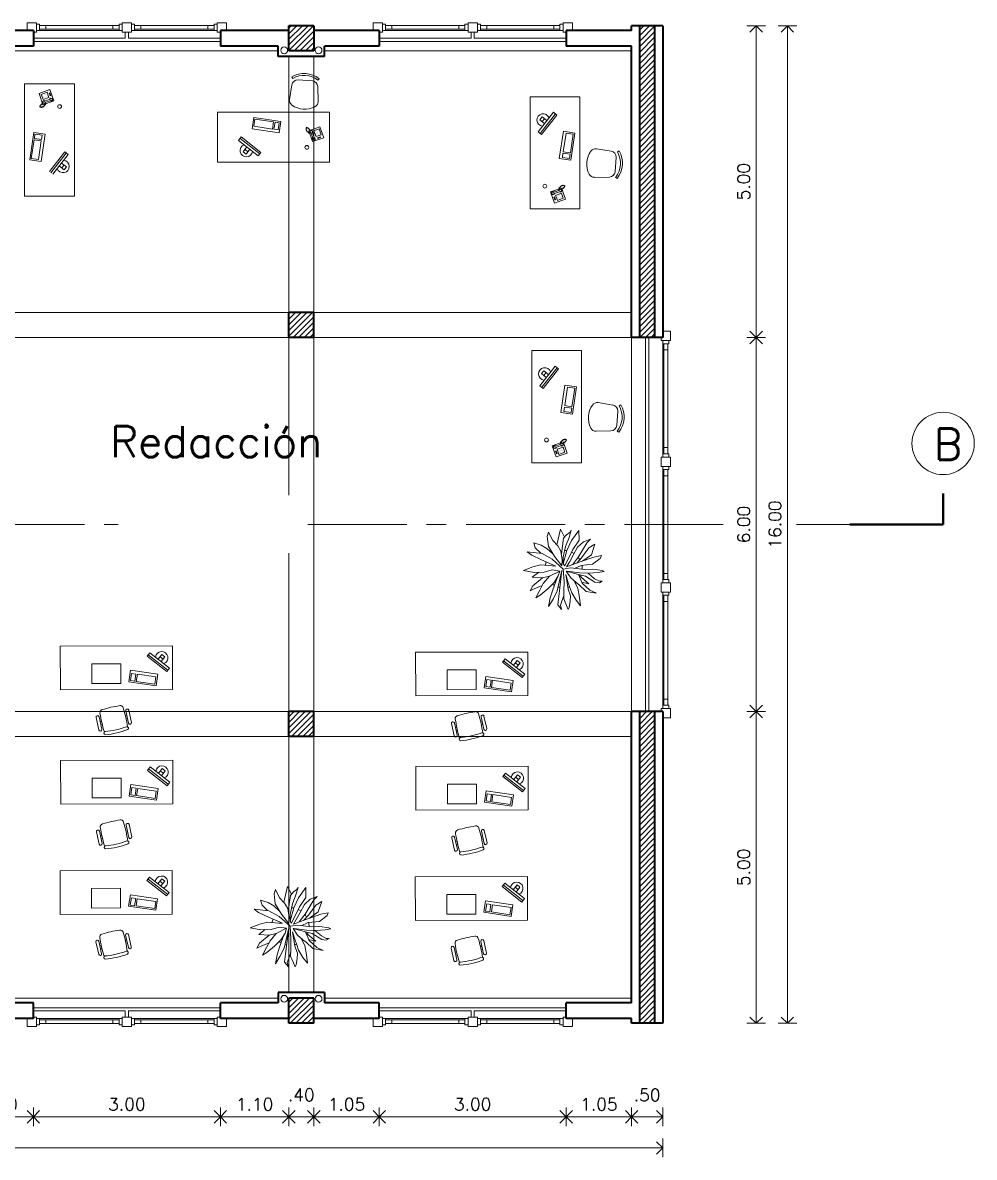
# Model space of a CAD drawing. Extents: x 1018 to 1366, y -109 to 186.
# Drawn here: x 1114.64 to 1129.91, y 110.27 to 128.47 of the extents above; entities that cross this region are included whole.
import ezdxf

# ---------------------------------------------------------------- set-up
doc = ezdxf.new("R2010")
doc.units = 0
doc.header["$LTSCALE"] = 0.5
doc.linetypes.add('CENTER', pattern=[50.8, 31.75, -6.35, 6.35, -6.35])
doc.layers.get('0').update_dxf_attribs({"linetype": 'CONTINUOUS'})
doc.layers.get('Defpoints').update_dxf_attribs({"linetype": 'CONTINUOUS'})
for name, color, linetype, lineweight in [('Acotaciones', 9, 'CONTINUOUS', 9), ('Carpintería', 55, 'CONTINUOUS', 20), ('Detalles .05', 243, 'CONTINUOUS', 5), ('Detalles 01', 8, 'CONTINUOUS', 9), ('Equipamiento movil', 33, 'CONTINUOUS', 9), ('Muros corte', 7, 'CONTINUOUS', 40), ('Punta 02', 11, 'CONTINUOUS', 20), ('Punta 05', 52, 'CONTINUOUS', 50), ('Tratamiento pisos', 251, 'CONTINUOUS', 9), ('Vidrios', 147, 'CONTINUOUS', 13)]:
    doc.layers.add(name, color=color, linetype=linetype, lineweight=lineweight)
doc.styles.add('Texto 2 mm', font='simplex.shx', dxfattribs={"height": 0.2})
doc.styles.add('Texto 5 mm', font='simplex.shx', dxfattribs={"height": 0.5})
doc.dimstyles.new('Primera línea', dxfattribs={"dimscale": 0, "dimtxt": 0.2, "dimasz": 0.2, "dimexe": 0.15, "dimexo": 0, "dimgap": 0.1, "dimtad": 1, "dimzin": 4, "dimdsep": 46, "dimtxsty": 'Texto 2 mm', "dimblk": 'OPEN90', "dimcen": 2.5, "dimclrd": 256, "dimclre": 256, "dimclrt": 256, "dimadec": 0, "dimazin": 0, "dimtfac": 1, "dimtmove": 2, "dimatfit": 3, "dimldrblk": 'OPEN90', "dimfxl": 1, "dimtolj": 1, "dimtzin": 0, "dimlwd": -1, "dimlwe": -1, "dimarcsym": 0})
doc.dimstyles.new('Segunda línea', dxfattribs={"dimscale": 0, "dimtxt": 0.2, "dimasz": 0.2, "dimexe": 0.15, "dimexo": 0.5, "dimgap": 0.1, "dimtad": 1, "dimzin": 4, "dimdsep": 46, "dimtxsty": 'Texto 2 mm', "dimblk": 'OPEN90', "dimcen": 2.5, "dimclrd": 256, "dimclre": 256, "dimclrt": 256, "dimadec": 0, "dimazin": 0, "dimtfac": 1, "dimtmove": 2, "dimatfit": 3, "dimldrblk": 'OPEN90', "dimfxl": 1, "dimtolj": 1, "dimtzin": 0, "dimlwd": -1, "dimlwe": -1, "dimarcsym": 0})
pattern_1 = [(45, (-1.931384, 0.21057), (-0.0449012806, 0.0449012806), [])]

# ---------------------------------------------------------------- blocks, each defined once
blk = doc.blocks.new('_Open90')
at = {"color": 0, "linetype": 'ByBlock', "lineweight": -2}
for p, q in [((0, 0), (-1, 0)), ((-0.5, 0.5), (0, 0)), ((0, 0), (-0.5, -0.5))]:
    blk.add_line(p, q, dxfattribs=at)
blk = doc.blocks.new('*D228')
at = {"layer": 'Acotaciones', "transparency": 16777216}
for p, q in [((1113.714, 111.066), (1113.714, 110.766)), ((1114.814, 111.066), (1114.814, 110.766)), ((1113.914, 110.916), (1114.614, 110.916))]:
    blk.add_line(p, q, dxfattribs=at)
at = {"layer": 'Defpoints', "color": 0, "transparency": 16777216}
for p in [(1113.714, 111.066), (1114.814, 111.066), (1114.814, 110.916)]:
    blk.add_point(p, dxfattribs=at)
at = {"layer": 'Acotaciones', "transparency": 16777216, "xscale": 0.2, "yscale": 0.2, "zscale": 0.2, "rotation": 180}
blk.add_blockref('_Open90', (1113.714, 110.916), dxfattribs=at)
at = {"layer": 'Acotaciones', "transparency": 16777216, "xscale": 0.2, "yscale": 0.2, "zscale": 0.2}
blk.add_blockref('_Open90', (1114.814, 110.916), dxfattribs=at)
at = {"layer": 'Acotaciones', "transparency": 16777216, "insert": (1114.264, 111.116), "char_height": 0.2, "attachment_point": 5, "style": 'Texto 2 mm'}
blk.add_mtext('\\A1;1.10', dxfattribs=at)
blk = doc.blocks.new('*D229')
at = {"layer": 'Acotaciones', "transparency": 16777216}
for p, q in [((1114.814, 111.066), (1114.814, 110.766)), ((1117.814, 111.066), (1117.814, 110.766)), ((1115.014, 110.916), (1117.614, 110.916))]:
    blk.add_line(p, q, dxfattribs=at)
at = {"layer": 'Defpoints', "color": 0, "transparency": 16777216}
for p in [(1114.814, 111.066), (1117.814, 111.066), (1117.814, 110.916)]:
    blk.add_point(p, dxfattribs=at)
at = {"layer": 'Acotaciones', "transparency": 16777216, "xscale": 0.2, "yscale": 0.2, "zscale": 0.2, "rotation": 180}
blk.add_blockref('_Open90', (1114.814, 110.916), dxfattribs=at)
at = {"layer": 'Acotaciones', "transparency": 16777216, "xscale": 0.2, "yscale": 0.2, "zscale": 0.2}
blk.add_blockref('_Open90', (1117.814, 110.916), dxfattribs=at)
at = {"layer": 'Acotaciones', "transparency": 16777216, "insert": (1116.314, 111.116), "char_height": 0.2, "attachment_point": 5, "style": 'Texto 2 mm'}
blk.add_mtext('\\A1;3.00', dxfattribs=at)
blk = doc.blocks.new('*D230')
at = {"layer": 'Acotaciones', "transparency": 16777216}
for p, q in [((1117.814, 111.066), (1117.814, 110.766)), ((1118.914, 111.066), (1118.914, 110.766)), ((1118.014, 110.916), (1118.714, 110.916))]:
    blk.add_line(p, q, dxfattribs=at)
at = {"layer": 'Defpoints', "color": 0, "transparency": 16777216}
for p in [(1117.814, 111.066), (1118.914, 111.066), (1118.914, 110.916)]:
    blk.add_point(p, dxfattribs=at)
at = {"layer": 'Acotaciones', "transparency": 16777216, "xscale": 0.2, "yscale": 0.2, "zscale": 0.2, "rotation": 180}
blk.add_blockref('_Open90', (1117.814, 110.916), dxfattribs=at)
at = {"layer": 'Acotaciones', "transparency": 16777216, "xscale": 0.2, "yscale": 0.2, "zscale": 0.2}
blk.add_blockref('_Open90', (1118.914, 110.916), dxfattribs=at)
at = {"layer": 'Acotaciones', "transparency": 16777216, "insert": (1118.364, 111.116), "char_height": 0.2, "attachment_point": 5, "style": 'Texto 2 mm'}
blk.add_mtext('\\A1;1.10', dxfattribs=at)
blk = doc.blocks.new('*D231')
at = {"layer": 'Acotaciones', "transparency": 16777216}
for p, q in [((1119.314, 111.066), (1119.314, 110.766)), ((1120.364, 111.066), (1120.364, 110.766)), ((1119.514, 110.916), (1120.164, 110.916))]:
    blk.add_line(p, q, dxfattribs=at)
at = {"layer": 'Defpoints', "color": 0, "transparency": 16777216}
for p in [(1119.314, 111.066), (1120.364, 111.066), (1120.364, 110.916)]:
    blk.add_point(p, dxfattribs=at)
at = {"layer": 'Acotaciones', "transparency": 16777216, "xscale": 0.2, "yscale": 0.2, "zscale": 0.2, "rotation": 180}
blk.add_blockref('_Open90', (1119.314, 110.916), dxfattribs=at)
at = {"layer": 'Acotaciones', "transparency": 16777216, "xscale": 0.2, "yscale": 0.2, "zscale": 0.2}
blk.add_blockref('_Open90', (1120.364, 110.916), dxfattribs=at)
at = {"layer": 'Acotaciones', "transparency": 16777216, "insert": (1119.839, 111.116), "char_height": 0.2, "attachment_point": 5, "style": 'Texto 2 mm'}
blk.add_mtext('\\A1;1.05', dxfattribs=at)
blk = doc.blocks.new('*D232')
at = {"layer": 'Acotaciones', "transparency": 16777216}
for p, q in [((1120.364, 111.066), (1120.364, 110.766)), ((1123.364, 111.066), (1123.364, 110.766)), ((1120.564, 110.916), (1123.164, 110.916))]:
    blk.add_line(p, q, dxfattribs=at)
at = {"layer": 'Defpoints', "color": 0, "transparency": 16777216}
for p in [(1120.364, 111.066), (1123.364, 111.066), (1123.364, 110.916)]:
    blk.add_point(p, dxfattribs=at)
at = {"layer": 'Acotaciones', "transparency": 16777216, "xscale": 0.2, "yscale": 0.2, "zscale": 0.2, "rotation": 180}
blk.add_blockref('_Open90', (1120.364, 110.916), dxfattribs=at)
at = {"layer": 'Acotaciones', "transparency": 16777216, "xscale": 0.2, "yscale": 0.2, "zscale": 0.2}
blk.add_blockref('_Open90', (1123.364, 110.916), dxfattribs=at)
at = {"layer": 'Acotaciones', "transparency": 16777216, "insert": (1121.864, 111.116), "char_height": 0.2, "attachment_point": 5, "style": 'Texto 2 mm'}
blk.add_mtext('\\A1;3.00', dxfattribs=at)
blk = doc.blocks.new('*D233')
at = {"layer": 'Acotaciones', "transparency": 16777216}
for p, q in [((1123.364, 111.066), (1123.364, 110.766)), ((1124.414, 111.066), (1124.414, 110.766)), ((1123.564, 110.916), (1124.214, 110.916))]:
    blk.add_line(p, q, dxfattribs=at)
at = {"layer": 'Defpoints', "color": 0, "transparency": 16777216}
for p in [(1123.364, 111.066), (1124.414, 111.066), (1124.414, 110.916)]:
    blk.add_point(p, dxfattribs=at)
at = {"layer": 'Acotaciones', "transparency": 16777216, "xscale": 0.2, "yscale": 0.2, "zscale": 0.2, "rotation": 180}
blk.add_blockref('_Open90', (1123.364, 110.916), dxfattribs=at)
at = {"layer": 'Acotaciones', "transparency": 16777216, "xscale": 0.2, "yscale": 0.2, "zscale": 0.2}
blk.add_blockref('_Open90', (1124.414, 110.916), dxfattribs=at)
at = {"layer": 'Acotaciones', "transparency": 16777216, "insert": (1123.889, 111.116), "char_height": 0.2, "attachment_point": 5, "style": 'Texto 2 mm'}
blk.add_mtext('\\A1;1.05', dxfattribs=at)
blk = doc.blocks.new('*D234')
at = {"layer": 'Acotaciones', "transparency": 16777216}
for p, q in [((1088.914, 110.566), (1088.914, 110.266)), ((1124.914, 110.566), (1124.914, 110.266)), ((1089.114, 110.416), (1124.714, 110.416))]:
    blk.add_line(p, q, dxfattribs=at)
at = {"layer": 'Defpoints', "color": 0, "transparency": 16777216}
for p in [(1088.914, 111.066), (1124.914, 111.066), (1124.914, 110.416)]:
    blk.add_point(p, dxfattribs=at)
at = {"layer": 'Acotaciones', "transparency": 16777216, "xscale": 0.2, "yscale": 0.2, "zscale": 0.2, "rotation": 180}
blk.add_blockref('_Open90', (1088.914, 110.416), dxfattribs=at)
at = {"layer": 'Acotaciones', "transparency": 16777216, "xscale": 0.2, "yscale": 0.2, "zscale": 0.2}
blk.add_blockref('_Open90', (1124.914, 110.416), dxfattribs=at)
at = {"layer": 'Acotaciones', "transparency": 16777216, "insert": (1106.914, 110.616), "char_height": 0.2, "attachment_point": 5, "style": 'Texto 2 mm'}
blk.add_mtext('\\A1;36.00', dxfattribs=at)
blk = doc.blocks.new('*D235')
at = {"layer": 'Acotaciones', "transparency": 16777216}
for p, q in [((1126.264, 117.416), (1126.564, 117.416)), ((1126.414, 112.616), (1126.414, 117.216)), ((1126.264, 112.416), (1126.564, 112.416))]:
    blk.add_line(p, q, dxfattribs=at)
at = {"layer": 'Defpoints', "color": 0, "transparency": 16777216}
for p in [(1126.264, 117.416), (1126.414, 117.416), (1126.264, 112.416)]:
    blk.add_point(p, dxfattribs=at)
at = {"layer": 'Acotaciones', "transparency": 16777216, "xscale": 0.2, "yscale": 0.2, "zscale": 0.2}
for p, rotation in [((1126.414, 117.416), 90), ((1126.414, 112.416), 270)]:
    blk.add_blockref('_Open90', p, dxfattribs=dict(at, rotation=rotation))
at = {"layer": 'Acotaciones', "transparency": 16777216, "insert": (1126.214, 114.916), "char_height": 0.2, "attachment_point": 5, "rotation": 90, "style": 'Texto 2 mm'}
blk.add_mtext('\\A1;5.00', dxfattribs=at)
blk = doc.blocks.new('*D236')
at = {"layer": 'Acotaciones', "transparency": 16777216}
for p, q in [((1126.264, 123.416), (1126.564, 123.416)), ((1126.414, 117.616), (1126.414, 123.216)), ((1126.264, 117.416), (1126.564, 117.416))]:
    blk.add_line(p, q, dxfattribs=at)
at = {"layer": 'Defpoints', "color": 0, "transparency": 16777216}
for p in [(1126.264, 123.416), (1126.414, 123.416), (1126.264, 117.416)]:
    blk.add_point(p, dxfattribs=at)
at = {"layer": 'Acotaciones', "transparency": 16777216, "xscale": 0.2, "yscale": 0.2, "zscale": 0.2}
for p, rotation in [((1126.414, 123.416), 90), ((1126.414, 117.416), 270)]:
    blk.add_blockref('_Open90', p, dxfattribs=dict(at, rotation=rotation))
at = {"layer": 'Acotaciones', "transparency": 16777216, "insert": (1126.214, 120.416), "char_height": 0.2, "attachment_point": 5, "rotation": 90, "style": 'Texto 2 mm'}
blk.add_mtext('\\A1;6.00', dxfattribs=at)
blk = doc.blocks.new('*D237')
at = {"layer": 'Acotaciones', "transparency": 16777216}
for p, q in [((1126.264, 128.416), (1126.564, 128.416)), ((1126.414, 123.616), (1126.414, 128.216)), ((1126.264, 123.416), (1126.564, 123.416))]:
    blk.add_line(p, q, dxfattribs=at)
at = {"layer": 'Defpoints', "color": 0, "transparency": 16777216}
for p in [(1126.264, 128.416), (1126.414, 128.416), (1126.264, 123.416)]:
    blk.add_point(p, dxfattribs=at)
at = {"layer": 'Acotaciones', "transparency": 16777216, "xscale": 0.2, "yscale": 0.2, "zscale": 0.2}
for p, rotation in [((1126.414, 128.416), 90), ((1126.414, 123.416), 270)]:
    blk.add_blockref('_Open90', p, dxfattribs=dict(at, rotation=rotation))
at = {"layer": 'Acotaciones', "transparency": 16777216, "insert": (1126.214, 125.916), "char_height": 0.2, "attachment_point": 5, "rotation": 90, "style": 'Texto 2 mm'}
blk.add_mtext('\\A1;5.00', dxfattribs=at)
blk = doc.blocks.new('*D238')
at = {"layer": 'Acotaciones', "transparency": 16777216}
for p, q in [((1126.764, 128.416), (1127.064, 128.416)), ((1126.914, 112.616), (1126.914, 128.216)), ((1126.764, 112.416), (1127.064, 112.416))]:
    blk.add_line(p, q, dxfattribs=at)
at = {"layer": 'Defpoints', "color": 0, "transparency": 16777216}
for p in [(1126.264, 128.416), (1126.914, 128.416), (1126.264, 112.416)]:
    blk.add_point(p, dxfattribs=at)
at = {"layer": 'Acotaciones', "transparency": 16777216, "xscale": 0.2, "yscale": 0.2, "zscale": 0.2}
for p, rotation in [((1126.914, 128.416), 90), ((1126.914, 112.416), 270)]:
    blk.add_blockref('_Open90', p, dxfattribs=dict(at, rotation=rotation))
at = {"layer": 'Acotaciones', "transparency": 16777216, "insert": (1126.714, 120.416), "char_height": 0.2, "attachment_point": 5, "rotation": 90, "style": 'Texto 2 mm'}
blk.add_mtext('\\A1;16.00', dxfattribs=at)
blk = doc.blocks.new('TELEFONO')
at = {"layer": 'Detalles .05'}
for p, q in [((0.139, 0.134), (-0.098, 0.134)), ((-0.098, 0.134), (-0.098, -0.099)), ((-0.071, 0.089), (-0.071, -0.055)), ((-0.043, 0.089), (-0.043, -0.055)), ((0.108, 0.063), (0, 0.063)), ((0, 0.063), (0, -0.063)), ((0.081, 0.108), (0.023, 0.108)), ((0.023, 0.108), (0.023, 0.094)), ((0.023, 0.094), (0.081, 0.094)), ((0.027, 0.041), (0.027, 0.041)), ((0.027, 0.014), (0.027, 0.014)), ((0.054, 0.041), (0.054, 0.041)), ((0.054, 0.014), (0.054, 0.014)), ((0.081, 0.094), (0.081, 0.108)), ((0.081, 0.041), (0.081, 0.041)), ((0.081, 0.014), (0.081, 0.014)), ((0.108, -0.063), (0.108, 0.063)), ((0.139, -0.099), (0.139, 0.134)), ((-0.129, -0.104), (-0.147, -0.11)), ((-0.129, -0.116), (-0.147, -0.121)), ((-0.129, -0.127), (-0.147, -0.133)), ((-0.129, -0.139), (-0.147, -0.145)), ((-0.124, -0.093), (-0.141, -0.098)), ((-0.124, -0.15), (-0.141, -0.156)), ((-0.118, -0.081), (-0.135, -0.087)), ((-0.118, -0.162), (-0.135, -0.168)), ((-0.112, -0.07), (-0.129, -0.075)), ((-0.106, -0.058), (-0.124, -0.064)), ((-0.104, -0.17), (-0.122, -0.176)), ((-0.101, -0.047), (-0.118, -0.052)), ((-0.089, -0.156), (-0.106, -0.162)), ((-0.083, -0.145), (-0.101, -0.15)), ((-0.098, -0.099), (0.139, -0.099)), ((-0.078, -0.133), (-0.095, -0.139)), ((-0.072, -0.121), (-0.089, -0.127)), ((-0.067, -0.083), (-0.078, -0.116)), ((0, -0.063), (0.108, -0.063)), ((0.027, -0.013), (0.027, -0.013)), ((0.027, -0.04), (0.027, -0.04)), ((0.054, -0.013), (0.054, -0.013)), ((0.054, -0.04), (0.054, -0.04)), ((0.081, -0.013), (0.081, -0.013)), ((0.081, -0.04), (0.081, -0.04))]:
    blk.add_line(p, q, dxfattribs=at)
for centre, start, end in [((-0.057, 0.089), 298.4915, 241.5085), ((-0.057, -0.055), 118.4915, 61.5085)]:
    blk.add_arc(centre, 0.0302, start, end, dxfattribs=at)
blk = doc.blocks.new('RECTANG')
for p, q in [((1, 1), (0, 1)), ((0, 1), (0, 0)), ((1, 0), (1, 1)), ((0, 0), (1, 0))]:
    blk.add_line(p, q)
blk = doc.blocks.new('KEYBOARD', base_point=(60, 294))
for p, xscale, yscale, zscale in [((60, 294), 19, 8, 19), ((61, 295), 13, 5, 13), ((75, 295), 3, 5, 3)]:
    blk.add_blockref('RECTANG', p, dxfattribs=dict(xscale=xscale, yscale=yscale, zscale=zscale))
blk = doc.blocks.new('silla compu')
for p, q in [((-0.198, 0.131), (-0.215, -0.107)), ((0.255, 0.058), (0.197, -0.173)), ((-0.225, -0.207), (-0.247, -0.23)), ((0.092, -0.242), (-0.137, -0.206)), ((0.175, -0.271), (0.188, -0.3))]:
    blk.add_line(p, q)
for centre, radius, start, end in [((-0.105, 0.124), 0.0936, 112.4967, 175.8734), ((-0.005, -0.116), 0.354, 49.3107, 112.4967), ((0.175, 0.085), 0.0838, 341.6928, 53.5518), ((-0.122, -0.113), 0.0936, 175.8734, 260.9037), ((0.098, -0.138), 0.105, 266.1879, 340.6498), ((0.022, 0.055), 0.392, 226.6455, 295.1618), ((0.022, 0.055), 0.361, 226.6972, 295.1102)]:
    blk.add_arc(centre, radius, start, end)
blk = doc.blocks.new('Silla 1')
at = {"layer": 'Equipamiento movil'}
for p, q in [((-0.113, 0.266), (0.03, 0.409)), ((0.064, 0.375), (-0.079, 0.232)), ((-0.025, 0.286), (-0.009, 0.269)), ((0.01, 0.321), (0.027, 0.305)), ((0.232, -0.079), (0.375, 0.064)), ((0.409, 0.03), (0.266, -0.113)), ((0.305, 0.027), (0.321, 0.01)), ((0.269, -0.009), (0.286, -0.025))]:
    blk.add_line(p, q, dxfattribs=at)
for centre, radius, start, end in [((1.406, -1.127), 1.988, 130.2245, 139.1817), ((0.047, 0.392), 0.0242, 315, 135), ((0.147, 0.396), 0.0255, 61.3631, 224.3749), ((-0.654, -0.654), 1.296, 37.1584, 52.8416), ((-0.651, -0.651), 1.342, 37.131, 52.869), ((-0.096, 0.249), 0.0242, 135, 315), ((-0.061, 0.139), 0.0505, 139.1817, 220.8183), ((1.406, 1.406), 1.988, 220.8183, 229.1817), ((-1.127, 1.406), 1.988, 310.8183, 319.7755), ((0.392, 0.047), 0.0242, 315, 135), ((0.396, 0.147), 0.0255, 225.6251, 28.6369), ((0.139, -0.061), 0.0505, 229.1817, 310.8183), ((0.249, -0.096), 0.0242, 135, 315)]:
    blk.add_arc(centre, radius, start, end, dxfattribs=at)
blk = doc.blocks.new('Planta 1')
for p, q in [((-0.233, 0.595), (-0.254, 0.525)), ((-0.166, 0.461), (-0.233, 0.595)), ((-0.039, 0.64), (-0.099, 0.388)), ((0.024, 0.515), (-0.039, 0.64)), ((0.009, 0.498), (0.057, 0.553)), ((0.057, 0.553), (0.113, 0.595)), ((0.132, 0.627), (0.097, 0.506)), ((0.113, 0.595), (0.132, 0.627)), ((0.137, 0.461), (0.254, 0.622)), ((0.254, 0.622), (0.257, 0.466)), ((-0.35, 0.384), (-0.47, 0.424)), ((-0.47, 0.424), (-0.446, 0.342)), ((-0.259, 0.329), (-0.35, 0.384)), ((-0.254, 0.525), (-0.236, 0.364)), ((-0.236, 0.364), (-0.134, 0.198)), ((-0.084, 0.372), (-0.166, 0.461)), ((-0.033, 0.287), (-0.084, 0.372)), ((-0.027, 0.244), (0.009, 0.498)), ((0.097, 0.506), (0.041, 0.362)), ((0.063, 0.299), (0.137, 0.461)), ((0.257, 0.466), (0.156, 0.317)), ((0.326, 0.436), (0.233, 0.354)), ((0.438, 0.481), (0.326, 0.436)), ((0.326, 0.329), (0.387, 0.426)), ((0.387, 0.426), (0.438, 0.481)), ((0.512, 0.401), (0.416, 0.342)), ((0.456, 0.232), (0.512, 0.401)), ((-0.337, 0.252), (-0.574, 0.277)), ((-0.574, 0.277), (-0.502, 0.222)), ((-0.502, 0.222), (-0.345, 0.15)), ((-0.446, 0.342), (-0.358, 0.254)), ((-0.172, 0.158), (-0.337, 0.252)), ((-0.164, 0.246), (-0.259, 0.329)), ((-0.134, 0.198), (-0.021, 0.051)), ((-0.012, 0.145), (-0.033, 0.287)), ((0.041, 0.362), (0.004, 0.193)), ((0.004, 0.087), (0.063, 0.299)), ((0.004, 0.193), (0.004, 0.087)), ((0.156, 0.317), (0.026, 0.055)), ((0.164, 0.225), (0.102, 0.113)), ((0.149, 0.072), (0.246, 0.198)), ((0.233, 0.354), (0.164, 0.225)), ((0.246, 0.198), (0.326, 0.329)), ((0.496, 0.195), (0.257, 0.111)), ((0.416, 0.342), (0.297, 0.18)), ((0.315, 0.131), (0.456, 0.232)), ((0.616, 0.217), (0.496, 0.195)), ((0.597, 0.173), (0.616, 0.217)), ((-0.483, 0.039), (-0.637, -0.021)), ((-0.361, 0.068), (-0.483, 0.039)), ((-0.177, 0.051), (-0.361, 0.068)), ((-0.345, 0.15), (-0.116, 0.05)), ((-0.116, 0.05), (-0.177, 0.051)), ((0.002, 0.002), (-0.172, 0.158)), ((-0.021, 0.051), (-0.012, 0.145)), ((0.002, 0.002), (0.121, 0.019)), ((0.017, -0.2), (0.002, 0.002)), ((0.026, 0.055), (0.004, 0.087)), ((0.102, 0.113), (0.058, 0.039)), ((0.257, 0.111), (0.058, 0.039)), ((0.121, 0.019), (0.347, -0.006)), ((0.182, 0.012), (0.291, 0.061)), ((0.297, 0.18), (0.22, 0.096)), ((0.291, 0.061), (0.475, 0.081)), ((0.475, 0.081), (0.597, 0.173)), ((-0.637, -0.021), (-0.464, -0.053)), ((-0.394, -0.051), (-0.496, -0.128)), ((-0.496, -0.128), (-0.331, -0.138)), ((-0.331, -0.138), (-0.486, -0.267)), ((-0.464, -0.053), (-0.302, -0.048)), ((-0.331, -0.138), (-0.22, -0.115)), ((-0.22, -0.115), (-0.318, -0.232)), ((-0.302, -0.048), (-0.172, -0.011)), ((-0.053, -0.03), (-0.22, -0.115)), ((-0.172, -0.011), (-0.053, -0.03)), ((-0.097, -0.141), (-0.164, -0.334)), ((-0.142, -0.212), (-0.076, -0.108)), ((-0.092, -0.346), (-0.019, -0.022)), ((-0.076, -0.108), (-0.053, -0.03)), ((-0.068, -0.438), (-0.019, -0.022)), ((0.043, -0.084), (0.081, -0.319)), ((0.084, -0.22), (0.043, -0.084)), ((0.051, -0.031), (0.249, -0.086)), ((0.124, -0.138), (0.051, -0.031)), ((0.27, -0.061), (0.062, -0.034)), ((0.209, -0.215), (0.124, -0.138)), ((0.249, -0.086), (0.307, -0.227)), ((0.358, -0.113), (0.249, -0.086)), ((0.257, -0.103), (0.416, -0.237)), ((0.414, -0.066), (0.27, -0.061)), ((0.347, -0.006), (0.48, -0.001)), ((0.512, -0.207), (0.358, -0.113)), ((0.401, -0.065), (0.507, -0.153)), ((0.566, -0.056), (0.414, -0.066)), ((0.48, -0.001), (0.627, -0.023)), ((0.507, -0.153), (0.584, -0.195)), ((0.659, -0.036), (0.566, -0.056)), ((0.627, -0.023), (0.659, -0.036)), ((-0.486, -0.267), (-0.528, -0.349)), ((-0.528, -0.349), (-0.462, -0.317)), ((-0.462, -0.317), (-0.334, -0.262)), ((-0.374, -0.336), (-0.438, -0.461)), ((-0.318, -0.232), (-0.374, -0.336)), ((-0.369, -0.416), (-0.246, -0.317)), ((-0.246, -0.317), (-0.142, -0.212)), ((-0.164, -0.334), (-0.206, -0.458)), ((-0.161, -0.483), (-0.092, -0.346)), ((0.012, -0.475), (0.015, -0.354)), ((0.015, -0.354), (0.017, -0.2)), ((0.081, -0.319), (0.121, -0.428)), ((0.11, -0.294), (0.084, -0.22)), ((0.14, -0.379), (0.11, -0.294)), ((0.174, -0.184), (0.238, -0.304)), ((0.259, -0.254), (0.209, -0.215)), ((0.238, -0.304), (0.265, -0.456)), ((0.371, -0.356), (0.259, -0.254)), ((0.416, -0.237), (0.299, -0.208)), ((0.307, -0.227), (0.43, -0.336)), ((0.536, -0.386), (0.371, -0.356)), ((0.43, -0.336), (0.536, -0.386)), ((0.584, -0.222), (0.512, -0.207)), ((0.584, -0.195), (0.629, -0.192)), ((0.629, -0.192), (0.584, -0.222)), ((-0.438, -0.461), (-0.369, -0.416)), ((-0.206, -0.458), (-0.233, -0.6)), ((-0.233, -0.6), (-0.161, -0.483)), ((-0.086, -0.572), (-0.068, -0.438)), ((0.013, -0.425), (-0.041, -0.58)), ((0.057, -0.582), (0.012, -0.475)), ((0.116, -0.515), (0.1, -0.617)), ((0.121, -0.428), (0.116, -0.515)), ((0.209, -0.5), (0.14, -0.379)), ((0.281, -0.59), (0.209, -0.5)), ((0.265, -0.456), (0.281, -0.59)), ((-0.023, -0.649), (-0.086, -0.572)), ((-0.041, -0.58), (-0.023, -0.649)), ((0.084, -0.649), (0.057, -0.582)), ((0.1, -0.617), (0.084, -0.649))]:
    blk.add_line(p, q)
at = {"layer": 'Detalles .05'}
for start, end in [(125.0386, 125.0807), (79.6774, 86.207), (55.7777, 65.1238), (29.6412, 39.1255), (157.2574, 168.4231), (359.4429, 11.7162), (335.4998, 341.0401), (233.5733, 240.8096), (253.2847, 258.683), (283.2227, 289.1148), (309.5647, 313.1025)]:
    blk.add_arc((0.008, 0.001), 0.3, start, end, dxfattribs=at)

msp = doc.modelspace()

# ---------------------------------------------------------------- hatches: boundary and pattern name
at = {"layer": 'Detalles 01'}
h = msp.add_hatch(dxfattribs=at)
h.set_pattern_fill('ANSI31', color=256, scale=0.02, style=0)
h.set_pattern_definition(pattern_1)
h.paths.add_polyline_path([(1119.314, 128.416), (1118.914, 128.416), (1118.914, 128.016), (1119.314, 128.016)])
h = msp.add_hatch(dxfattribs=at)
h.set_pattern_fill('ANSI31', color=256, scale=0.02, style=0)
h.set_pattern_definition(pattern_1)
h.paths.add_polyline_path([(1124.544, 123.416), (1124.784, 123.416), (1124.784, 128.416), (1124.544, 128.416)])
h = msp.add_hatch(dxfattribs=at)
h.set_pattern_fill('ANSI31', color=256, scale=0.02, style=0)
h.set_pattern_definition(pattern_1)
h.paths.add_polyline_path([(1118.914, 123.416), (1119.314, 123.416), (1119.314, 123.816), (1118.914, 123.816)])
h = msp.add_hatch(dxfattribs=at)
h.set_pattern_fill('ANSI31', color=256, scale=0.02, style=0)
h.set_pattern_definition(pattern_1)
h.paths.add_polyline_path([(1118.914, 117.416), (1118.914, 117.016), (1119.314, 117.016), (1119.314, 117.416)])
h = msp.add_hatch(dxfattribs=at)
h.set_pattern_fill('ANSI31', color=256, scale=0.02, style=0)
h.set_pattern_definition(pattern_1)
h.paths.add_polyline_path([(1124.784, 117.416), (1124.544, 117.416), (1124.544, 112.416), (1124.784, 112.416)])
h = msp.add_hatch(dxfattribs=at)
h.set_pattern_fill('ANSI31', color=256, scale=0.02, style=0)
h.set_pattern_definition(pattern_1)
h.paths.add_polyline_path([(1118.914, 112.416), (1119.314, 112.416), (1119.314, 112.816), (1118.914, 112.816)])

# ---------------------------------------------------------------- linework, layer by layer
at = {"layer": 'Acotaciones'}
for p, q in [((1124.914, 111.066), (1124.914, 110.766)), ((1118.914, 110.916), (1119.014, 111.016)), ((1118.914, 110.916), (1119.314, 110.916)), ((1119.014, 110.816), (1118.914, 110.916)), ((1119.314, 110.916), (1119.214, 111.016)), ((1119.214, 110.816), (1119.314, 110.916)), ((1124.414, 110.916), (1124.514, 111.016)), ((1124.414, 110.916), (1124.914, 110.916)), ((1124.514, 110.816), (1124.414, 110.916)), ((1124.914, 110.916), (1124.814, 111.016)), ((1124.814, 110.816), (1124.914, 110.916))]:
    msp.add_line(p, q, dxfattribs=at)
at = {"layer": 'Carpintería'}
for p, q in [((1114.864, 128.466), (1114.714, 128.466)), ((1114.714, 128.466), (1114.714, 128.341)), ((1114.864, 128.316), (1114.814, 128.316)), ((1114.864, 128.466), (1114.864, 128.316)), ((1114.864, 128.441), (1114.914, 128.441)), ((1114.914, 128.341), (1114.864, 128.341)), ((1114.914, 128.441), (1114.914, 128.341)), ((1114.914, 128.421), (1116.189, 128.421)), ((1114.914, 128.361), (1116.189, 128.361)), ((1115.014, 128.421), (1115.014, 128.361)), ((1116.089, 128.421), (1116.089, 128.361)), ((1116.239, 128.441), (1116.189, 128.441)), ((1116.189, 128.341), (1116.189, 128.441)), ((1116.189, 128.341), (1116.239, 128.341)), ((1116.389, 128.466), (1116.239, 128.466)), ((1116.239, 128.466), (1116.239, 128.316)), ((1116.389, 128.316), (1116.239, 128.316)), ((1116.389, 128.466), (1116.389, 128.316)), ((1116.389, 128.441), (1116.439, 128.441)), ((1116.439, 128.341), (1116.389, 128.341)), ((1116.439, 128.441), (1116.439, 128.341)), ((1116.439, 128.421), (1117.714, 128.421)), ((1116.439, 128.361), (1117.714, 128.361)), ((1116.539, 128.421), (1116.539, 128.361)), ((1117.614, 128.421), (1117.614, 128.361)), ((1117.714, 128.441), (1117.714, 128.341)), ((1117.764, 128.441), (1117.714, 128.441)), ((1117.714, 128.341), (1117.764, 128.341)), ((1117.764, 128.466), (1117.764, 128.316)), ((1117.764, 128.466), (1117.914, 128.466)), ((1117.764, 128.316), (1117.814, 128.316)), ((1117.914, 128.466), (1117.914, 128.341)), ((1120.414, 128.466), (1120.264, 128.466)), ((1120.264, 128.466), (1120.264, 128.341)), ((1120.414, 128.316), (1120.364, 128.316)), ((1120.414, 128.466), (1120.414, 128.316)), ((1120.414, 128.441), (1120.464, 128.441)), ((1120.464, 128.341), (1120.414, 128.341)), ((1120.464, 128.441), (1120.464, 128.341)), ((1120.464, 128.421), (1121.739, 128.421)), ((1120.464, 128.361), (1121.739, 128.361)), ((1120.564, 128.421), (1120.564, 128.361)), ((1121.639, 128.421), (1121.639, 128.361)), ((1121.789, 128.441), (1121.739, 128.441)), ((1121.739, 128.341), (1121.739, 128.441)), ((1121.739, 128.341), (1121.789, 128.341)), ((1121.939, 128.466), (1121.789, 128.466)), ((1121.789, 128.466), (1121.789, 128.316)), ((1121.939, 128.316), (1121.789, 128.316)), ((1121.939, 128.466), (1121.939, 128.316)), ((1121.939, 128.441), (1121.989, 128.441)), ((1121.989, 128.341), (1121.939, 128.341)), ((1121.989, 128.441), (1121.989, 128.341)), ((1121.989, 128.421), (1123.264, 128.421)), ((1121.989, 128.361), (1123.264, 128.361)), ((1122.089, 128.421), (1122.089, 128.361)), ((1123.164, 128.421), (1123.164, 128.361)), ((1123.264, 128.441), (1123.264, 128.341)), ((1123.314, 128.441), (1123.264, 128.441)), ((1123.264, 128.341), (1123.314, 128.341)), ((1123.314, 128.466), (1123.314, 128.316)), ((1123.314, 128.466), (1123.464, 128.466)), ((1123.314, 128.316), (1123.364, 128.316)), ((1123.464, 128.466), (1123.464, 128.341)), ((1124.889, 123.416), (1124.889, 123.366)), ((1125.039, 123.516), (1124.914, 123.516)), ((1125.039, 123.516), (1125.039, 123.366)), ((1125.039, 123.366), (1124.889, 123.366)), ((1124.914, 123.366), (1124.914, 123.316)), ((1125.014, 123.316), (1124.914, 123.316)), ((1124.934, 121.549), (1124.934, 123.316)), ((1124.994, 123.216), (1124.934, 123.216)), ((1124.994, 121.549), (1124.994, 123.316)), ((1125.014, 123.366), (1125.014, 123.316)), ((1124.934, 121.649), (1124.994, 121.649)), ((1124.889, 121.499), (1124.889, 121.349)), ((1124.889, 121.499), (1125.039, 121.499)), ((1124.914, 121.499), (1124.914, 121.549)), ((1124.914, 121.549), (1125.014, 121.549)), ((1125.014, 121.549), (1125.014, 121.499)), ((1125.039, 121.499), (1125.039, 121.349)), ((1124.889, 121.349), (1125.039, 121.349)), ((1124.914, 121.349), (1124.914, 121.299)), ((1125.014, 121.299), (1124.914, 121.299)), ((1124.934, 119.532), (1124.934, 121.299)), ((1124.994, 119.532), (1124.994, 121.299)), ((1125.014, 121.349), (1125.014, 121.299)), ((1124.994, 121.199), (1124.934, 121.199)), ((1124.934, 119.632), (1124.994, 119.632)), ((1124.889, 119.482), (1124.889, 119.332)), ((1124.889, 119.482), (1125.039, 119.482)), ((1124.914, 119.482), (1124.914, 119.532)), ((1124.914, 119.532), (1125.014, 119.532)), ((1125.014, 119.532), (1125.014, 119.482)), ((1125.039, 119.482), (1125.039, 119.332)), ((1124.889, 119.332), (1125.039, 119.332)), ((1124.914, 119.332), (1124.914, 119.282)), ((1125.014, 119.282), (1124.914, 119.282)), ((1124.934, 117.516), (1124.934, 119.282)), ((1124.994, 117.516), (1124.994, 119.282)), ((1125.014, 119.332), (1125.014, 119.282)), ((1124.994, 119.182), (1124.934, 119.182)), ((1124.934, 117.616), (1124.994, 117.616)), ((1125.039, 117.466), (1124.889, 117.466)), ((1124.889, 117.466), (1124.889, 117.416)), ((1124.914, 117.466), (1124.914, 117.516)), ((1124.914, 117.516), (1125.014, 117.516)), ((1125.014, 117.516), (1125.014, 117.466)), ((1125.039, 117.466), (1125.039, 117.316)), ((1125.039, 117.316), (1124.914, 117.316)), ((1114.714, 112.366), (1114.714, 112.491)), ((1114.864, 112.516), (1114.814, 112.516)), ((1114.864, 112.366), (1114.864, 112.516)), ((1114.914, 112.491), (1114.864, 112.491)), ((1114.914, 112.391), (1114.914, 112.491)), ((1116.189, 112.491), (1116.189, 112.391)), ((1116.189, 112.491), (1116.239, 112.491)), ((1116.389, 112.516), (1116.239, 112.516)), ((1116.239, 112.366), (1116.239, 112.516)), ((1116.389, 112.366), (1116.389, 112.516)), ((1116.439, 112.491), (1116.389, 112.491)), ((1116.439, 112.391), (1116.439, 112.491)), ((1117.714, 112.391), (1117.714, 112.491)), ((1117.714, 112.491), (1117.764, 112.491)), ((1117.764, 112.366), (1117.764, 112.516)), ((1117.764, 112.516), (1117.814, 112.516)), ((1117.914, 112.366), (1117.914, 112.491)), ((1120.264, 112.366), (1120.264, 112.491)), ((1120.414, 112.516), (1120.364, 112.516)), ((1120.414, 112.366), (1120.414, 112.516)), ((1120.464, 112.491), (1120.414, 112.491)), ((1120.464, 112.391), (1120.464, 112.491)), ((1121.739, 112.491), (1121.739, 112.391)), ((1121.739, 112.491), (1121.789, 112.491)), ((1121.939, 112.516), (1121.789, 112.516)), ((1121.789, 112.366), (1121.789, 112.516)), ((1121.939, 112.366), (1121.939, 112.516)), ((1121.989, 112.491), (1121.939, 112.491)), ((1121.989, 112.391), (1121.989, 112.491)), ((1123.264, 112.391), (1123.264, 112.491)), ((1123.264, 112.491), (1123.314, 112.491)), ((1123.314, 112.366), (1123.314, 112.516)), ((1123.314, 112.516), (1123.364, 112.516)), ((1123.464, 112.366), (1123.464, 112.491)), ((1114.864, 112.366), (1114.714, 112.366)), ((1114.864, 112.391), (1114.914, 112.391)), ((1114.914, 112.471), (1116.189, 112.471)), ((1114.914, 112.411), (1116.189, 112.411)), ((1115.014, 112.411), (1115.014, 112.471)), ((1116.089, 112.411), (1116.089, 112.471)), ((1116.239, 112.391), (1116.189, 112.391)), ((1116.389, 112.366), (1116.239, 112.366)), ((1116.389, 112.391), (1116.439, 112.391)), ((1116.439, 112.471), (1117.714, 112.471)), ((1116.439, 112.411), (1117.714, 112.411)), ((1116.539, 112.411), (1116.539, 112.471)), ((1117.614, 112.411), (1117.614, 112.471)), ((1117.764, 112.391), (1117.714, 112.391)), ((1117.764, 112.366), (1117.914, 112.366)), ((1120.414, 112.366), (1120.264, 112.366)), ((1120.414, 112.391), (1120.464, 112.391)), ((1120.464, 112.471), (1121.739, 112.471)), ((1120.464, 112.411), (1121.739, 112.411)), ((1120.564, 112.411), (1120.564, 112.471)), ((1121.639, 112.411), (1121.639, 112.471)), ((1121.789, 112.391), (1121.739, 112.391)), ((1121.939, 112.366), (1121.789, 112.366)), ((1121.939, 112.391), (1121.989, 112.391)), ((1121.989, 112.471), (1123.264, 112.471)), ((1121.989, 112.411), (1123.264, 112.411)), ((1122.089, 112.411), (1122.089, 112.471)), ((1123.164, 112.411), (1123.164, 112.471)), ((1123.314, 112.391), (1123.264, 112.391)), ((1123.314, 112.366), (1123.464, 112.366))]:
    msp.add_line(p, q, dxfattribs=at)
at = {"layer": 'Detalles 01'}
for p, q in [((1116.189, 128.341), (1114.914, 128.341)), ((1116.289, 128.316), (1116.289, 128.216)), ((1116.339, 128.316), (1116.339, 128.216)), ((1117.714, 128.341), (1116.439, 128.341)), ((1121.739, 128.341), (1120.464, 128.341)), ((1121.839, 128.316), (1121.839, 128.216)), ((1121.889, 128.316), (1121.889, 128.216)), ((1123.264, 128.341), (1121.989, 128.341)), ((1116.289, 128.216), (1114.814, 128.216)), ((1117.814, 128.166), (1114.814, 128.166)), ((1117.814, 128.216), (1116.339, 128.216)), ((1121.839, 128.216), (1120.364, 128.216)), ((1123.364, 128.166), (1120.364, 128.166)), ((1123.364, 128.216), (1121.889, 128.216)), ((1124.639, 123.416), (1124.639, 117.416)), ((1124.689, 123.416), (1124.689, 117.416)), ((1124.914, 123.316), (1124.914, 121.549)), ((1124.914, 121.299), (1124.914, 119.532)), ((1124.914, 119.282), (1124.914, 117.516)), ((1117.814, 112.666), (1114.814, 112.666)), ((1123.364, 112.666), (1120.364, 112.666)), ((1116.289, 112.616), (1114.814, 112.616)), ((1116.189, 112.491), (1114.914, 112.491)), ((1116.289, 112.516), (1116.289, 112.616)), ((1117.814, 112.616), (1116.339, 112.616)), ((1116.339, 112.516), (1116.339, 112.616)), ((1117.714, 112.491), (1116.439, 112.491)), ((1121.839, 112.616), (1120.364, 112.616)), ((1121.739, 112.491), (1120.464, 112.491)), ((1121.839, 112.516), (1121.839, 112.616)), ((1123.364, 112.616), (1121.889, 112.616)), ((1121.889, 112.516), (1121.889, 112.616)), ((1123.264, 112.491), (1121.989, 112.491))]:
    msp.add_line(p, q, dxfattribs=at)
at = {"layer": 'Detalles 01', "linetype": 'CENTER', "ltscale": 0.1}
for p, q in [((1106.427, 120.416), (1116.176, 120.416)), ((1119.218, 120.416), (1125.933, 120.416)), ((1127.063, 120.416), (1127.914, 120.416))]:
    msp.add_line(p, q, dxfattribs=at)
at = {"layer": 'Detalles 01'}
for centre in [(1118.839, 128.023), (1119.39, 128.023), (1118.839, 112.808), (1119.39, 112.808)]:
    msp.add_circle(centre, 0.055, dxfattribs=at)
at = {"layer": 'Equipamiento movil'}
for p, q in [((1114.671, 127.485), (1114.671, 125.685)), ((1114.671, 127.485), (1115.471, 127.485)), ((1115.471, 125.685), (1115.471, 127.485)), ((1122.785, 127.279), (1122.785, 125.479)), ((1123.585, 127.279), (1122.785, 127.279)), ((1123.585, 125.479), (1123.585, 127.279)), ((1119.567, 127.029), (1117.767, 127.029)), ((1117.767, 127.029), (1117.767, 126.229)), ((1119.567, 127.029), (1119.567, 126.229)), ((1122.913, 126.714), (1123.16, 127.028)), ((1122.978, 126.956), (1122.941, 126.908)), ((1123.018, 126.848), (1122.941, 126.908)), ((1123.192, 127.004), (1122.945, 126.689)), ((1123.215, 126.985), (1122.968, 126.671)), ((1123.055, 126.895), (1122.978, 126.956)), ((1122.979, 126.879), (1123.016, 126.926)), ((1123.16, 127.028), (1123.215, 126.985)), ((1122.968, 126.671), (1122.913, 126.714)), ((1118.15, 126.633), (1118.107, 126.578)), ((1118.421, 126.33), (1118.107, 126.578)), ((1118.132, 126.609), (1118.446, 126.362)), ((1118.15, 126.633), (1118.464, 126.385)), ((1115.07, 126.078), (1115.317, 126.392)), ((1115.094, 126.059), (1115.341, 126.374)), ((1115.372, 126.349), (1115.125, 126.034)), ((1115.317, 126.392), (1115.372, 126.349)), ((1118.24, 126.473), (1118.18, 126.395)), ((1118.18, 126.395), (1118.227, 126.358)), ((1118.257, 126.396), (1118.21, 126.433)), ((1118.288, 126.435), (1118.227, 126.358)), ((1118.464, 126.385), (1118.421, 126.33)), ((1115.23, 126.168), (1115.307, 126.107)), ((1115.267, 126.215), (1115.344, 126.155)), ((1115.307, 126.184), (1115.269, 126.137)), ((1115.307, 126.107), (1115.344, 126.155)), ((1117.767, 126.229), (1119.567, 126.229)), ((1114.671, 125.685), (1115.471, 125.685)), ((1123.585, 125.479), (1122.785, 125.479)), ((1122.811, 123.207), (1122.811, 121.407)), ((1123.611, 123.207), (1122.811, 123.207)), ((1123.611, 121.407), (1123.611, 123.207)), ((1122.939, 122.642), (1123.187, 122.956)), ((1123.004, 122.883), (1122.967, 122.836)), ((1123.218, 122.931), (1122.971, 122.617)), ((1123.242, 122.913), (1122.994, 122.598)), ((1123.082, 122.822), (1123.004, 122.883)), ((1123.005, 122.806), (1123.042, 122.853)), ((1123.187, 122.956), (1123.242, 122.913)), ((1123.045, 122.775), (1122.967, 122.836)), ((1122.994, 122.598), (1122.939, 122.642)), ((1123.611, 121.407), (1122.811, 121.407)), ((1117.045, 118.468), (1115.245, 118.463)), ((1115.245, 118.463), (1115.247, 117.763)), ((1116.639, 118.305), (1116.683, 118.36)), ((1116.955, 118.058), (1116.639, 118.305)), ((1116.973, 118.082), (1116.658, 118.328)), ((1116.683, 118.36), (1116.998, 118.113)), ((1116.817, 118.255), (1116.877, 118.332)), ((1116.924, 118.295), (1116.877, 118.332)), ((1117.047, 117.768), (1117.045, 118.468)), ((1122.747, 118.371), (1120.947, 118.366)), ((1120.947, 118.366), (1120.949, 117.666)), ((1122.749, 117.671), (1122.747, 118.371)), ((1115.75, 118.18), (1116.216, 118.181)), ((1115.751, 117.864), (1115.75, 118.18)), ((1116.216, 118.181), (1116.217, 117.865)), ((1116.847, 118.295), (1116.895, 118.258)), ((1116.864, 118.218), (1116.924, 118.295)), ((1122.341, 118.207), (1122.384, 118.263)), ((1122.656, 117.961), (1122.341, 118.207)), ((1122.675, 117.985), (1122.36, 118.231)), ((1122.384, 118.263), (1122.7, 118.016)), ((1122.518, 118.158), (1122.579, 118.235)), ((1122.549, 118.197), (1122.596, 118.16)), ((1122.566, 118.121), (1122.626, 118.198)), ((1122.626, 118.198), (1122.579, 118.235)), ((1116.998, 118.113), (1116.955, 118.058)), ((1121.452, 118.083), (1121.918, 118.084)), ((1121.453, 117.766), (1121.452, 118.083)), ((1121.918, 118.084), (1121.919, 117.768)), ((1122.7, 118.016), (1122.656, 117.961)), ((1115.247, 117.763), (1117.047, 117.768)), ((1116.217, 117.865), (1115.751, 117.864)), ((1121.919, 117.768), (1121.453, 117.766)), ((1120.949, 117.666), (1122.749, 117.671)), ((1117.05, 116.636), (1115.25, 116.631)), ((1115.25, 116.631), (1115.252, 115.931)), ((1116.644, 116.472), (1116.688, 116.527)), ((1116.978, 116.249), (1116.663, 116.496)), ((1116.688, 116.527), (1117.003, 116.281)), ((1116.821, 116.422), (1116.882, 116.5)), ((1116.929, 116.463), (1116.882, 116.5)), ((1117.052, 115.936), (1117.05, 116.636)), ((1122.752, 116.538), (1120.952, 116.533)), ((1120.952, 116.533), (1120.954, 115.833)), ((1122.754, 115.838), (1122.752, 116.538)), ((1115.755, 116.347), (1116.221, 116.349)), ((1115.756, 116.031), (1115.755, 116.347)), ((1116.221, 116.349), (1116.222, 116.032)), ((1116.96, 116.225), (1116.644, 116.472)), ((1116.852, 116.462), (1116.9, 116.425)), ((1116.869, 116.385), (1116.929, 116.463)), ((1122.346, 116.375), (1122.389, 116.43)), ((1122.661, 116.128), (1122.346, 116.375)), ((1122.68, 116.152), (1122.365, 116.398)), ((1122.389, 116.43), (1122.704, 116.183)), ((1122.523, 116.325), (1122.584, 116.402)), ((1122.554, 116.364), (1122.601, 116.327)), ((1122.571, 116.288), (1122.631, 116.365)), ((1122.631, 116.365), (1122.584, 116.402)), ((1117.003, 116.281), (1116.96, 116.225)), ((1121.457, 116.25), (1121.923, 116.251)), ((1121.458, 115.934), (1121.457, 116.25)), ((1121.923, 116.251), (1121.924, 115.935)), ((1122.704, 116.183), (1122.661, 116.128)), ((1115.252, 115.931), (1117.052, 115.936)), ((1116.222, 116.032), (1115.756, 116.031)), ((1121.924, 115.935), (1121.458, 115.934)), ((1120.954, 115.833), (1122.754, 115.838)), ((1117.041, 114.868), (1115.241, 114.863)), ((1115.241, 114.863), (1115.243, 114.163)), ((1117.043, 114.168), (1117.041, 114.868)), ((1116.636, 114.704), (1116.679, 114.759)), ((1116.951, 114.458), (1116.636, 114.704)), ((1116.969, 114.481), (1116.654, 114.728)), ((1116.679, 114.759), (1116.994, 114.513)), ((1116.813, 114.655), (1116.873, 114.732)), ((1116.844, 114.694), (1116.891, 114.657)), ((1116.86, 114.618), (1116.921, 114.695)), ((1116.921, 114.695), (1116.873, 114.732)), ((1122.743, 114.77), (1120.943, 114.765)), ((1120.943, 114.765), (1120.945, 114.065)), ((1122.338, 114.607), (1122.381, 114.662)), ((1122.381, 114.662), (1122.696, 114.416)), ((1122.745, 114.07), (1122.743, 114.77)), ((1115.746, 114.58), (1116.212, 114.581)), ((1115.747, 114.263), (1115.746, 114.58)), ((1116.212, 114.581), (1116.213, 114.265)), ((1116.994, 114.513), (1116.951, 114.458)), ((1121.448, 114.482), (1121.914, 114.483)), ((1121.449, 114.166), (1121.448, 114.482)), ((1121.914, 114.483), (1121.915, 114.167)), ((1122.653, 114.36), (1122.338, 114.607)), ((1122.671, 114.384), (1122.356, 114.63)), ((1122.515, 114.557), (1122.575, 114.635)), ((1122.545, 114.597), (1122.593, 114.56)), ((1122.562, 114.52), (1122.622, 114.598)), ((1122.622, 114.598), (1122.575, 114.635)), ((1122.696, 114.416), (1122.653, 114.36)), ((1115.243, 114.163), (1117.043, 114.168)), ((1116.213, 114.265), (1115.747, 114.263)), ((1121.915, 114.167), (1121.449, 114.166)), ((1120.945, 114.065), (1122.745, 114.07))]:
    msp.add_line(p, q, dxfattribs=at)
for centre in [(1115.235, 127.12), (1119.202, 126.466), (1123.022, 125.844), (1123.048, 121.772)]:
    msp.add_circle(centre, 0.03, dxfattribs=at)
for centre, start, end in [((1122.995, 126.904), 19.6916, 263.9196), ((1118.231, 126.412), 109.6916, 353.9196), ((1115.29, 126.159), 199.6916, 83.9196), ((1123.021, 122.832), 19.6916, 263.9196), ((1116.873, 118.279), 289.8511, 174.0791), ((1122.575, 118.181), 289.8511, 174.0791), ((1116.878, 116.446), 289.8511, 174.0791), ((1122.58, 116.348), 289.8511, 174.0791), ((1116.869, 114.678), 289.8511, 174.0791), ((1122.571, 114.581), 289.8511, 174.0791)]:
    msp.add_arc(centre, 0.1, start, end, dxfattribs=at)
at = {"layer": 'Muros corte'}
for p, q in [((1114.814, 128.341), (1113.714, 128.341)), ((1114.814, 128.341), (1114.814, 128.091)), ((1118.914, 128.341), (1117.814, 128.341)), ((1117.814, 128.341), (1117.814, 128.091)), ((1119.314, 128.416), (1118.914, 128.416)), ((1118.914, 128.016), (1118.914, 128.416)), ((1119.314, 128.416), (1119.314, 128.016)), ((1120.364, 128.341), (1119.314, 128.341)), ((1120.364, 128.341), (1120.364, 128.091)), ((1124.414, 128.341), (1123.364, 128.341)), ((1123.364, 128.341), (1123.364, 128.091)), ((1124.914, 128.416), (1124.414, 128.416)), ((1124.414, 128.341), (1124.414, 128.416)), ((1124.544, 123.416), (1124.544, 128.416)), ((1124.784, 128.416), (1124.784, 123.416)), ((1124.914, 128.416), (1124.914, 123.416)), ((1114.814, 128.091), (1113.714, 128.091)), ((1118.744, 128.091), (1117.814, 128.091)), ((1118.744, 127.921), (1118.744, 128.091)), ((1119.314, 128.016), (1118.914, 128.016)), ((1120.364, 128.091), (1119.484, 128.091)), ((1119.484, 127.921), (1119.484, 128.091)), ((1124.414, 128.091), (1123.364, 128.091)), ((1124.414, 123.416), (1124.414, 128.091)), ((1119.484, 127.921), (1118.744, 127.921)), ((1119.314, 123.816), (1118.914, 123.816)), ((1118.914, 123.416), (1118.914, 123.816)), ((1119.314, 123.416), (1119.314, 123.816)), ((1119.314, 123.416), (1118.914, 123.416)), ((1124.914, 123.416), (1124.414, 123.416)), ((1124.739, 123.416), (1124.589, 123.416)), ((1119.314, 117.416), (1118.914, 117.416)), ((1118.914, 117.016), (1118.914, 117.416)), ((1119.314, 117.016), (1119.314, 117.416)), ((1124.914, 117.416), (1124.414, 117.416)), ((1124.414, 112.741), (1124.414, 117.416)), ((1124.544, 112.416), (1124.544, 117.416)), ((1124.784, 117.416), (1124.784, 112.416)), ((1124.914, 117.416), (1124.914, 112.416)), ((1119.314, 117.016), (1118.914, 117.016)), ((1119.484, 112.911), (1118.744, 112.911)), ((1118.744, 112.911), (1118.744, 112.741)), ((1119.484, 112.911), (1119.484, 112.741)), ((1114.814, 112.741), (1113.714, 112.741)), ((1114.814, 112.491), (1114.814, 112.741)), ((1118.744, 112.741), (1117.814, 112.741)), ((1117.814, 112.491), (1117.814, 112.741)), ((1119.314, 112.816), (1118.914, 112.816)), ((1118.914, 112.416), (1118.914, 112.816)), ((1119.314, 112.416), (1119.314, 112.816)), ((1120.364, 112.741), (1119.484, 112.741)), ((1120.364, 112.491), (1120.364, 112.741)), ((1124.414, 112.741), (1123.364, 112.741)), ((1123.364, 112.491), (1123.364, 112.741)), ((1114.814, 112.491), (1113.714, 112.491)), ((1118.914, 112.491), (1117.814, 112.491)), ((1120.364, 112.491), (1119.314, 112.491)), ((1124.414, 112.491), (1123.364, 112.491)), ((1124.414, 112.416), (1124.414, 112.491)), ((1119.314, 112.416), (1118.914, 112.416)), ((1124.914, 112.416), (1124.414, 112.416)), ((1124.739, 112.416), (1124.589, 112.416))]:
    msp.add_line(p, q, dxfattribs=at)
at = {"layer": 'Punta 02'}
msp.add_circle((1129.414, 121.716), 0.5, dxfattribs=at)
at = {"layer": 'Punta 05'}
for p, q in [((1129.414, 120.416), (1129.414, 120.916)), ((1127.914, 120.416), (1129.414, 120.416))]:
    msp.add_line(p, q, dxfattribs=at)
at = {"layer": 'Tratamiento pisos'}
for p, q in [((1113.714, 128.016), (1118.744, 128.016)), ((1119.484, 128.016), (1124.414, 128.016)), ((1118.914, 123.816), (1118.914, 127.921)), ((1119.314, 127.921), (1119.314, 123.816)), ((1118.914, 123.816), (1113.714, 123.816)), ((1119.314, 123.816), (1124.414, 123.816)), ((1118.914, 123.416), (1113.714, 123.416)), ((1118.914, 123.416), (1118.914, 120.889)), ((1119.314, 123.416), (1124.414, 123.416)), ((1119.314, 123.416), (1119.314, 117.416)), ((1124.414, 123.416), (1124.414, 117.416)), ((1118.914, 119.955), (1118.914, 117.416)), ((1118.914, 117.416), (1113.714, 117.416)), ((1119.314, 117.416), (1124.414, 117.416)), ((1118.914, 117.016), (1113.714, 117.016)), ((1118.914, 117.016), (1118.914, 112.911)), ((1119.314, 117.016), (1119.314, 112.911)), ((1119.314, 117.016), (1124.414, 117.016)), ((1113.714, 112.816), (1118.744, 112.816)), ((1119.484, 112.816), (1124.414, 112.816))]:
    msp.add_line(p, q, dxfattribs=at)

# ---------------------------------------------------------------- block references
at = {"layer": 'Detalles .05', "xscale": -0.8, "yscale": 0.8, "zscale": 0.8}
for p, rotation in [((1115.016, 127.251), 289.5246331456692), ((1119.333, 126.685), 199.5246331456691), ((1123.241, 125.713), 109.5246331456692), ((1123.267, 121.64), 109.5246331456692)]:
    msp.add_blockref('TELEFONO', p, dxfattribs=dict(at, rotation=rotation))
at = {"layer": 'Equipamiento movil', "xscale": -1}
for name, p, rotation in [('silla compu', (1119.148, 127.318), 166.8178875390342), ('silla compu', (1123.934, 126.22), 76.81788753903416), ('silla compu', (1123.96, 122.148), 76.81788753903416), ('Silla 1', (1116.058, 117.484), 147.7055914529652), ('Silla 1', (1121.76, 117.387), 147.7055914529652), ('Silla 1', (1116.063, 115.651), 147.7055914529652), ('Silla 1', (1121.765, 115.554), 147.7055914529652), ('Silla 1', (1116.055, 113.884), 147.7055914529652), ('Silla 1', (1121.756, 113.786), 147.7055914529652)]:
    msp.add_blockref(name, p, dxfattribs=dict(at, rotation=rotation))
at = {"layer": 'Equipamiento movil', "xscale": -0.02326153846132684, "yscale": 0.02326153846151868, "zscale": 0.02326153846153847}
for p, rotation in [((1118.35, 126.947), 171.4219653329421), ((1114.754, 126.267), 261.4219653329421), ((1123.503, 126.696), 81.42196533294214), ((1123.529, 122.624), 81.42196533294214), ((1116.784, 117.829), 351.581457680191), ((1122.486, 117.731), 351.581457680191), ((1116.789, 115.996), 351.581457680191), ((1122.491, 115.898), 351.581457680191), ((1116.78, 114.228), 351.581457680191), ((1122.482, 114.131), 351.581457680191)]:
    msp.add_blockref('KEYBOARD', p, dxfattribs=dict(at, rotation=rotation))
at = {"layer": 'Vidrios', "color": 32}
for p in [(1123.314, 119.7), (1118.93, 113.969)]:
    msp.add_blockref('Planta 1', p, dxfattribs=at)

# ---------------------------------------------------------------- texts
at = {"layer": 'Acotaciones', "char_height": 0.2, "attachment_point": 5, "style": 'Texto 2 mm'}
for s, insert in [('\\A1;.40', (1119.114, 111.267)), ('\\A1;.50', (1124.664, 111.265))]:
    msp.add_mtext(s, dxfattribs=dict(at, insert=insert))
at = {"layer": 'Punta 05', "insert": (1129.267, 121.955), "char_height": 0.5, "width": 0.3999, "attachment_point": 1, "style": 'Texto 5 mm'}
msp.add_mtext('B', dxfattribs=at)
at = {"layer": 'Vidrios', "color": 0, "style": 'Texto 5 mm'}
msp.add_text('Redacción', height=0.5, dxfattribs=at).set_placement((1116.047, 121.496))

# ---------------------------------------------------------------- dimensions: what is measured, and where the dimension line sits
at = {"layer": 'Acotaciones'}
for base, p1, p2, dimstyle, picture, middle in [((1126.414, 128.416), (1126.264, 123.416), (1126.264, 128.416), 'Primera línea', '*D237', (1126.214, 125.916)), ((1126.914, 128.416), (1126.264, 112.416), (1126.264, 128.416), 'Segunda línea', '*D238', (1126.714, 120.416)), ((1126.414, 123.416), (1126.264, 117.416), (1126.264, 123.416), 'Primera línea', '*D236', (1126.214, 120.416)), ((1126.414, 117.416), (1126.264, 112.416), (1126.264, 117.416), 'Primera línea', '*D235', (1126.214, 114.916))]:
    dim = msp.add_linear_dim(base=base, p1=p1, p2=p2, angle=90, dimstyle=dimstyle, override={"dimscale": 1}, dxfattribs=at)
    dim.commit()
    dim.dimension.update_dxf_attribs({"geometry": picture, "text_midpoint": middle})
for base, p1, p2, dimstyle, picture, middle in [((1114.814, 110.916), (1113.714, 111.066), (1114.814, 111.066), 'Primera línea', '*D228', (1114.264, 111.116)), ((1117.814, 110.916), (1114.814, 111.066), (1117.814, 111.066), 'Primera línea', '*D229', (1116.314, 111.116)), ((1118.914, 110.916), (1117.814, 111.066), (1118.914, 111.066), 'Primera línea', '*D230', (1118.364, 111.116)), ((1120.364, 110.916), (1119.314, 111.066), (1120.364, 111.066), 'Primera línea', '*D231', (1119.839, 111.116)), ((1123.364, 110.916), (1120.364, 111.066), (1123.364, 111.066), 'Primera línea', '*D232', (1121.864, 111.116)), ((1124.414, 110.916), (1123.364, 111.066), (1124.414, 111.066), 'Primera línea', '*D233', (1123.889, 111.116)), ((1124.914, 110.416), (1088.914, 111.066), (1124.914, 111.066), 'Segunda línea', '*D234', (1106.914, 110.616))]:
    dim = msp.add_linear_dim(base=base, p1=p1, p2=p2, dimstyle=dimstyle, override={"dimscale": 1}, dxfattribs=at)
    dim.commit()
    dim.dimension.update_dxf_attribs({"geometry": picture, "text_midpoint": middle})

doc.saveas('drawing.dxf')
